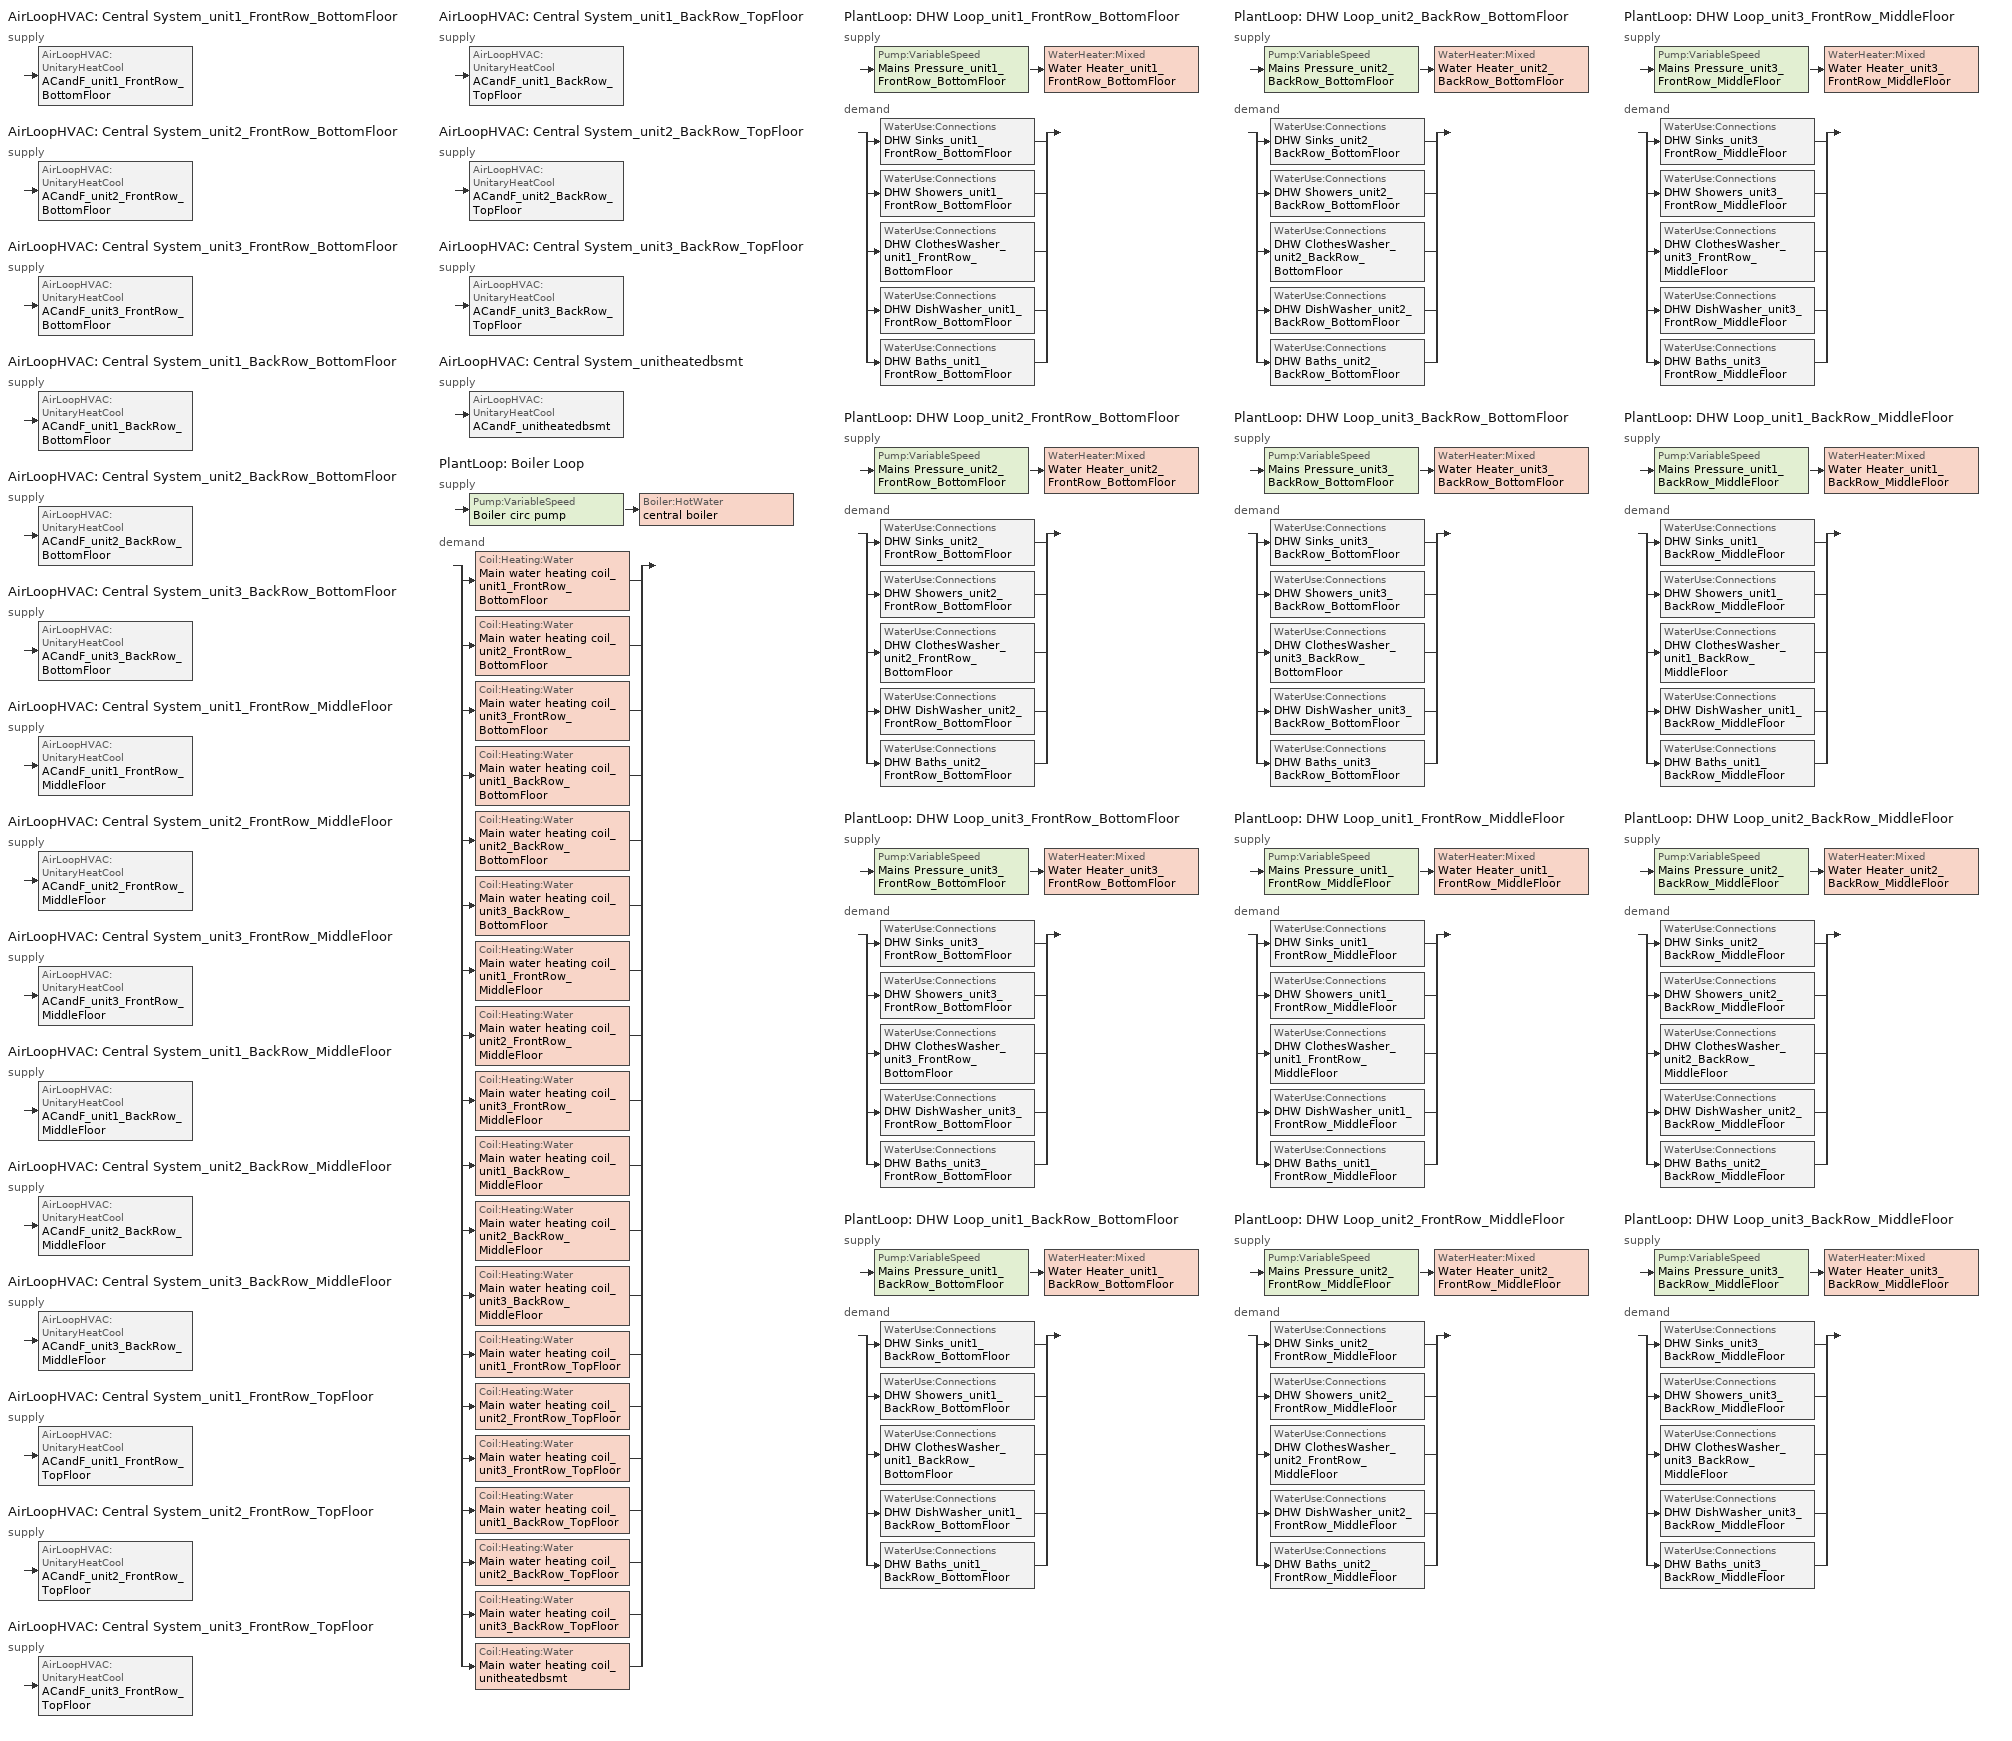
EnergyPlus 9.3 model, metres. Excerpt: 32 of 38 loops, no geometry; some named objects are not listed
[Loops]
AirLoopHVAC 'Central System_unit1_FrontRow_BottomFloor'
 supply: AirLoopHVAC:UnitaryHeatCool 'ACandF_unit1_FrontRow_BottomFloor'
AirLoopHVAC 'Central System_unit2_FrontRow_BottomFloor'
 supply: AirLoopHVAC:UnitaryHeatCool 'ACandF_unit2_FrontRow_BottomFloor'
AirLoopHVAC 'Central System_unit3_FrontRow_BottomFloor'
 supply: AirLoopHVAC:UnitaryHeatCool 'ACandF_unit3_FrontRow_BottomFloor'
AirLoopHVAC 'Central System_unit1_BackRow_BottomFloor'
 supply: AirLoopHVAC:UnitaryHeatCool 'ACandF_unit1_BackRow_BottomFloor'
AirLoopHVAC 'Central System_unit2_BackRow_BottomFloor'
 supply: AirLoopHVAC:UnitaryHeatCool 'ACandF_unit2_BackRow_BottomFloor'
AirLoopHVAC 'Central System_unit3_BackRow_BottomFloor'
 supply: AirLoopHVAC:UnitaryHeatCool 'ACandF_unit3_BackRow_BottomFloor'
AirLoopHVAC 'Central System_unit1_FrontRow_MiddleFloor'
 supply: AirLoopHVAC:UnitaryHeatCool 'ACandF_unit1_FrontRow_MiddleFloor'
AirLoopHVAC 'Central System_unit2_FrontRow_MiddleFloor'
 supply: AirLoopHVAC:UnitaryHeatCool 'ACandF_unit2_FrontRow_MiddleFloor'
AirLoopHVAC 'Central System_unit3_FrontRow_MiddleFloor'
 supply: AirLoopHVAC:UnitaryHeatCool 'ACandF_unit3_FrontRow_MiddleFloor'
AirLoopHVAC 'Central System_unit1_BackRow_MiddleFloor'
 supply: AirLoopHVAC:UnitaryHeatCool 'ACandF_unit1_BackRow_MiddleFloor'
AirLoopHVAC 'Central System_unit2_BackRow_MiddleFloor'
 supply: AirLoopHVAC:UnitaryHeatCool 'ACandF_unit2_BackRow_MiddleFloor'
AirLoopHVAC 'Central System_unit3_BackRow_MiddleFloor'
 supply: AirLoopHVAC:UnitaryHeatCool 'ACandF_unit3_BackRow_MiddleFloor'
AirLoopHVAC 'Central System_unit1_FrontRow_TopFloor'
 supply: AirLoopHVAC:UnitaryHeatCool 'ACandF_unit1_FrontRow_TopFloor'
AirLoopHVAC 'Central System_unit2_FrontRow_TopFloor'
 supply: AirLoopHVAC:UnitaryHeatCool 'ACandF_unit2_FrontRow_TopFloor'
AirLoopHVAC 'Central System_unit3_FrontRow_TopFloor'
 supply: AirLoopHVAC:UnitaryHeatCool 'ACandF_unit3_FrontRow_TopFloor'
AirLoopHVAC 'Central System_unit1_BackRow_TopFloor'
 supply: AirLoopHVAC:UnitaryHeatCool 'ACandF_unit1_BackRow_TopFloor'
AirLoopHVAC 'Central System_unit2_BackRow_TopFloor'
 supply: AirLoopHVAC:UnitaryHeatCool 'ACandF_unit2_BackRow_TopFloor'
AirLoopHVAC 'Central System_unit3_BackRow_TopFloor'
 supply: AirLoopHVAC:UnitaryHeatCool 'ACandF_unit3_BackRow_TopFloor'
AirLoopHVAC 'Central System_unitheatedbsmt'
 supply: AirLoopHVAC:UnitaryHeatCool 'ACandF_unitheatedbsmt'
PlantLoop 'Boiler Loop'
 supply: Pump:VariableSpeed 'Boiler circ pump' > Boiler:HotWater 'central boiler'
 demand: split
  | Coil:Heating:Water 'Main water heating coil_unit1_FrontRow_BottomFloor'
  | Coil:Heating:Water 'Main water heating coil_unit2_FrontRow_BottomFloor'
  | Coil:Heating:Water 'Main water heating coil_unit3_FrontRow_BottomFloor'
  | Coil:Heating:Water 'Main water heating coil_unit1_BackRow_BottomFloor'
  | Coil:Heating:Water 'Main water heating coil_unit2_BackRow_BottomFloor'
  | Coil:Heating:Water 'Main water heating coil_unit3_BackRow_BottomFloor'
  | Coil:Heating:Water 'Main water heating coil_unit1_FrontRow_MiddleFloor'
  | Coil:Heating:Water 'Main water heating coil_unit2_FrontRow_MiddleFloor'
  | Coil:Heating:Water 'Main water heating coil_unit3_FrontRow_MiddleFloor'
  | Coil:Heating:Water 'Main water heating coil_unit1_BackRow_MiddleFloor'
  | Coil:Heating:Water 'Main water heating coil_unit2_BackRow_MiddleFloor'
  | Coil:Heating:Water 'Main water heating coil_unit3_BackRow_MiddleFloor'
  | Coil:Heating:Water 'Main water heating coil_unit1_FrontRow_TopFloor'
  | Coil:Heating:Water 'Main water heating coil_unit2_FrontRow_TopFloor'
  | Coil:Heating:Water 'Main water heating coil_unit3_FrontRow_TopFloor'
  | Coil:Heating:Water 'Main water heating coil_unit1_BackRow_TopFloor'
  | Coil:Heating:Water 'Main water heating coil_unit2_BackRow_TopFloor'
  | Coil:Heating:Water 'Main water heating coil_unit3_BackRow_TopFloor'
  | Coil:Heating:Water 'Main water heating coil_unitheatedbsmt'
PlantLoop 'DHW Loop_unit1_FrontRow_BottomFloor'
 supply: Pump:VariableSpeed 'Mains Pressure_unit1_FrontRow_BottomFloor' > WaterHeater:Mixed 'Water Heater_unit1_FrontRow_BottomFloor'
 demand: split
  | WaterUse:Connections 'DHW Sinks_unit1_FrontRow_BottomFloor'
  | WaterUse:Connections 'DHW Showers_unit1_FrontRow_BottomFloor'
  | WaterUse:Connections 'DHW ClothesWasher_unit1_FrontRow_BottomFloor'
  | WaterUse:Connections 'DHW DishWasher_unit1_FrontRow_BottomFloor'
  | WaterUse:Connections 'DHW Baths_unit1_FrontRow_BottomFloor'
PlantLoop 'DHW Loop_unit2_FrontRow_BottomFloor'
 supply: Pump:VariableSpeed 'Mains Pressure_unit2_FrontRow_BottomFloor' > WaterHeater:Mixed 'Water Heater_unit2_FrontRow_BottomFloor'
 demand: split
  | WaterUse:Connections 'DHW Sinks_unit2_FrontRow_BottomFloor'
  | WaterUse:Connections 'DHW Showers_unit2_FrontRow_BottomFloor'
  | WaterUse:Connections 'DHW ClothesWasher_unit2_FrontRow_BottomFloor'
  | WaterUse:Connections 'DHW DishWasher_unit2_FrontRow_BottomFloor'
  | WaterUse:Connections 'DHW Baths_unit2_FrontRow_BottomFloor'
PlantLoop 'DHW Loop_unit3_FrontRow_BottomFloor'
 supply: Pump:VariableSpeed 'Mains Pressure_unit3_FrontRow_BottomFloor' > WaterHeater:Mixed 'Water Heater_unit3_FrontRow_BottomFloor'
 demand: split
  | WaterUse:Connections 'DHW Sinks_unit3_FrontRow_BottomFloor'
  | WaterUse:Connections 'DHW Showers_unit3_FrontRow_BottomFloor'
  | WaterUse:Connections 'DHW ClothesWasher_unit3_FrontRow_BottomFloor'
  | WaterUse:Connections 'DHW DishWasher_unit3_FrontRow_BottomFloor'
  | WaterUse:Connections 'DHW Baths_unit3_FrontRow_BottomFloor'
PlantLoop 'DHW Loop_unit1_BackRow_BottomFloor'
 supply: Pump:VariableSpeed 'Mains Pressure_unit1_BackRow_BottomFloor' > WaterHeater:Mixed 'Water Heater_unit1_BackRow_BottomFloor'
 demand: split
  | WaterUse:Connections 'DHW Sinks_unit1_BackRow_BottomFloor'
  | WaterUse:Connections 'DHW Showers_unit1_BackRow_BottomFloor'
  | WaterUse:Connections 'DHW ClothesWasher_unit1_BackRow_BottomFloor'
  | WaterUse:Connections 'DHW DishWasher_unit1_BackRow_BottomFloor'
  | WaterUse:Connections 'DHW Baths_unit1_BackRow_BottomFloor'
PlantLoop 'DHW Loop_unit2_BackRow_BottomFloor'
 supply: Pump:VariableSpeed 'Mains Pressure_unit2_BackRow_BottomFloor' > WaterHeater:Mixed 'Water Heater_unit2_BackRow_BottomFloor'
 demand: split
  | WaterUse:Connections 'DHW Sinks_unit2_BackRow_BottomFloor'
  | WaterUse:Connections 'DHW Showers_unit2_BackRow_BottomFloor'
  | WaterUse:Connections 'DHW ClothesWasher_unit2_BackRow_BottomFloor'
  | WaterUse:Connections 'DHW DishWasher_unit2_BackRow_BottomFloor'
  | WaterUse:Connections 'DHW Baths_unit2_BackRow_BottomFloor'
PlantLoop 'DHW Loop_unit3_BackRow_BottomFloor'
 supply: Pump:VariableSpeed 'Mains Pressure_unit3_BackRow_BottomFloor' > WaterHeater:Mixed 'Water Heater_unit3_BackRow_BottomFloor'
 demand: split
  | WaterUse:Connections 'DHW Sinks_unit3_BackRow_BottomFloor'
  | WaterUse:Connections 'DHW Showers_unit3_BackRow_BottomFloor'
  | WaterUse:Connections 'DHW ClothesWasher_unit3_BackRow_BottomFloor'
  | WaterUse:Connections 'DHW DishWasher_unit3_BackRow_BottomFloor'
  | WaterUse:Connections 'DHW Baths_unit3_BackRow_BottomFloor'
PlantLoop 'DHW Loop_unit1_FrontRow_MiddleFloor'
 supply: Pump:VariableSpeed 'Mains Pressure_unit1_FrontRow_MiddleFloor' > WaterHeater:Mixed 'Water Heater_unit1_FrontRow_MiddleFloor'
 demand: split
  | WaterUse:Connections 'DHW Sinks_unit1_FrontRow_MiddleFloor'
  | WaterUse:Connections 'DHW Showers_unit1_FrontRow_MiddleFloor'
  | WaterUse:Connections 'DHW ClothesWasher_unit1_FrontRow_MiddleFloor'
  | WaterUse:Connections 'DHW DishWasher_unit1_FrontRow_MiddleFloor'
  | WaterUse:Connections 'DHW Baths_unit1_FrontRow_MiddleFloor'
PlantLoop 'DHW Loop_unit2_FrontRow_MiddleFloor'
 supply: Pump:VariableSpeed 'Mains Pressure_unit2_FrontRow_MiddleFloor' > WaterHeater:Mixed 'Water Heater_unit2_FrontRow_MiddleFloor'
 demand: split
  | WaterUse:Connections 'DHW Sinks_unit2_FrontRow_MiddleFloor'
  | WaterUse:Connections 'DHW Showers_unit2_FrontRow_MiddleFloor'
  | WaterUse:Connections 'DHW ClothesWasher_unit2_FrontRow_MiddleFloor'
  | WaterUse:Connections 'DHW DishWasher_unit2_FrontRow_MiddleFloor'
  | WaterUse:Connections 'DHW Baths_unit2_FrontRow_MiddleFloor'
PlantLoop 'DHW Loop_unit3_FrontRow_MiddleFloor'
 supply: Pump:VariableSpeed 'Mains Pressure_unit3_FrontRow_MiddleFloor' > WaterHeater:Mixed 'Water Heater_unit3_FrontRow_MiddleFloor'
 demand: split
  | WaterUse:Connections 'DHW Sinks_unit3_FrontRow_MiddleFloor'
  | WaterUse:Connections 'DHW Showers_unit3_FrontRow_MiddleFloor'
  | WaterUse:Connections 'DHW ClothesWasher_unit3_FrontRow_MiddleFloor'
  | WaterUse:Connections 'DHW DishWasher_unit3_FrontRow_MiddleFloor'
  | WaterUse:Connections 'DHW Baths_unit3_FrontRow_MiddleFloor'
PlantLoop 'DHW Loop_unit1_BackRow_MiddleFloor'
 supply: Pump:VariableSpeed 'Mains Pressure_unit1_BackRow_MiddleFloor' > WaterHeater:Mixed 'Water Heater_unit1_BackRow_MiddleFloor'
 demand: split
  | WaterUse:Connections 'DHW Sinks_unit1_BackRow_MiddleFloor'
  | WaterUse:Connections 'DHW Showers_unit1_BackRow_MiddleFloor'
  | WaterUse:Connections 'DHW ClothesWasher_unit1_BackRow_MiddleFloor'
  | WaterUse:Connections 'DHW DishWasher_unit1_BackRow_MiddleFloor'
  | WaterUse:Connections 'DHW Baths_unit1_BackRow_MiddleFloor'
PlantLoop 'DHW Loop_unit2_BackRow_MiddleFloor'
 supply: Pump:VariableSpeed 'Mains Pressure_unit2_BackRow_MiddleFloor' > WaterHeater:Mixed 'Water Heater_unit2_BackRow_MiddleFloor'
 demand: split
  | WaterUse:Connections 'DHW Sinks_unit2_BackRow_MiddleFloor'
  | WaterUse:Connections 'DHW Showers_unit2_BackRow_MiddleFloor'
  | WaterUse:Connections 'DHW ClothesWasher_unit2_BackRow_MiddleFloor'
  | WaterUse:Connections 'DHW DishWasher_unit2_BackRow_MiddleFloor'
  | WaterUse:Connections 'DHW Baths_unit2_BackRow_MiddleFloor'
PlantLoop 'DHW Loop_unit3_BackRow_MiddleFloor'
 supply: Pump:VariableSpeed 'Mains Pressure_unit3_BackRow_MiddleFloor' > WaterHeater:Mixed 'Water Heater_unit3_BackRow_MiddleFloor'
 demand: split
  | WaterUse:Connections 'DHW Sinks_unit3_BackRow_MiddleFloor'
  | WaterUse:Connections 'DHW Showers_unit3_BackRow_MiddleFloor'
  | WaterUse:Connections 'DHW ClothesWasher_unit3_BackRow_MiddleFloor'
  | WaterUse:Connections 'DHW DishWasher_unit3_BackRow_MiddleFloor'
  | WaterUse:Connections 'DHW Baths_unit3_BackRow_MiddleFloor'
[Sizing:System] Type of Load to Size On=Sensible; Design Outdoor Air Flow Rate {m3/s}=autosize; Central Heating Maximum System Air Flow Ratio=1; Preheat Design Temperature {C}=7; Preheat Design Humidity Ratio {kg-H2O/kg-Air}=0.008; Precool Design Temperature {C}=11; Precool Design Humidity Ratio {kg-H2O/kg-Air}=0.008; Central Cooling Design Supply Air Temperature {C}=12; Central Heating Design Supply Air Temperature {C}=50; Tpye of Zone Sum to Use=NonCoincident; 100% Outdoor Air in Cooling=No; 100% Outdoor Air in Heating=No; Central Cooling Design Supply Air Humidity Ratio {kg-H2O/kg-Air}=0.008; Central Heating Design Supply Air Humidity Ratio {kg-H2O/kg-Air}=0.008; Cooling Supply Air Flow Rate Method=DesignDay; Heating Supply Air Flow Rate Method=DesignDay; Zone Maximum Outdoor Air Fraction=1; Cooling Design Capacity Method=CoolingDesignCapacity; Cooling Design Capacity {W}=autosize; Heating Design Capacity Method=HeatingDesignCapacity; Heating Design Capacity {W}=autosize; Central Cooling Capacity Control Method=OnOff
Central System_unit1_FrontRow_BottomFloor; Central System_unit2_FrontRow_BottomFloor; Central System_unit3_FrontRow_BottomFloor; Central System_unit1_BackRow_BottomFloor; Central System_unit2_BackRow_BottomFloor; Central System_unit3_BackRow_BottomFloor; Central System_unit1_FrontRow_MiddleFloor; Central System_unit2_FrontRow_MiddleFloor; Central System_unit3_FrontRow_MiddleFloor; Central System_unit1_BackRow_MiddleFloor; Central System_unit2_BackRow_MiddleFloor; Central System_unit3_BackRow_MiddleFloor; Central System_unit1_FrontRow_TopFloor; Central System_unit2_FrontRow_TopFloor; Central System_unit3_FrontRow_TopFloor; Central System_unit1_BackRow_TopFloor; Central System_unit2_BackRow_TopFloor; Central System_unit3_BackRow_TopFloor; Central System_unitheatedbsmt
[Coil:Cooling:DX:SingleSpeed] Availability Schedule=always_avail; Rated Total Cooling Capacity {W}=autosize; Rated Sensible Heat Ratio=autosize; Rated COP=4.06853; Rated Air Flow Rate {m3/s}=autosize; Total Cooling Capacity Function of Temperature Curve=Cool-Cap-FT; Total Cooling Capacity Function of Flow Fraction Curve=ConstantCubic; Energy Input Ratio Function of Temperature Curve=Cool-EIR-FT; Energy Input Ratio Function of Flow Fraction Curve=ConstantCubic; Part Load Fraction Correlation Curve=Cool-PLF-fPLR
DX Cooling Coil_unit1_FrontRow_BottomFloor; DX Cooling Coil_unit2_FrontRow_BottomFloor; DX Cooling Coil_unit3_FrontRow_BottomFloor; DX Cooling Coil_unit1_BackRow_BottomFloor; DX Cooling Coil_unit2_BackRow_BottomFloor; DX Cooling Coil_unit3_BackRow_BottomFloor; DX Cooling Coil_unit1_FrontRow_MiddleFloor; DX Cooling Coil_unit2_FrontRow_MiddleFloor; DX Cooling Coil_unit3_FrontRow_MiddleFloor; DX Cooling Coil_unit1_BackRow_MiddleFloor; DX Cooling Coil_unit2_BackRow_MiddleFloor; DX Cooling Coil_unit3_BackRow_MiddleFloor; DX Cooling Coil_unit1_FrontRow_TopFloor; DX Cooling Coil_unit2_FrontRow_TopFloor; DX Cooling Coil_unit3_FrontRow_TopFloor; DX Cooling Coil_unit1_BackRow_TopFloor; DX Cooling Coil_unit2_BackRow_TopFloor; DX Cooling Coil_unit3_BackRow_TopFloor; DX Cooling Coil_unitheatedbsmt
[Fan:OnOff] Availability Schedule=always_avail; Fan Efficiency   #From the study from Dave...=0.50054; Pressure Rise {Pa}   #based on 0.5W/cfm assuming 1200 cfm,motor eff = 0.65 @ 400cfm/ton and fan eff = 0.58...=400; Maximum Flow Rate {m3/s}=autosize; Motor Efficiency   #From the study from Dave @ 400cfm/ton and back calculating for seer > 13...=0.863; Motor In Airstream Fraction=1
Supply Fan_unit1_FrontRow_BottomFloor; Supply Fan_unit2_FrontRow_BottomFloor; Supply Fan_unit3_FrontRow_BottomFloor; Supply Fan_unit1_BackRow_BottomFloor; Supply Fan_unit2_BackRow_BottomFloor; Supply Fan_unit3_BackRow_BottomFloor; Supply Fan_unit1_FrontRow_MiddleFloor; Supply Fan_unit2_FrontRow_MiddleFloor; Supply Fan_unit3_FrontRow_MiddleFloor; Supply Fan_unit1_BackRow_MiddleFloor; Supply Fan_unit2_BackRow_MiddleFloor; Supply Fan_unit3_BackRow_MiddleFloor; Supply Fan_unit1_FrontRow_TopFloor; Supply Fan_unit2_FrontRow_TopFloor; Supply Fan_unit3_FrontRow_TopFloor; Supply Fan_unit1_BackRow_TopFloor; Supply Fan_unit2_BackRow_TopFloor; Supply Fan_unit3_BackRow_TopFloor; Supply Fan_unitheatedbsmt
[AirLoopHVAC] Design Supply Air Flow Rate {m3/s}=autosize
Central System_unit1_FrontRow_BottomFloor; Central System_unit2_FrontRow_BottomFloor; Central System_unit3_FrontRow_BottomFloor; Central System_unit1_BackRow_BottomFloor; Central System_unit2_BackRow_BottomFloor; Central System_unit3_BackRow_BottomFloor; Central System_unit1_FrontRow_MiddleFloor; Central System_unit2_FrontRow_MiddleFloor; Central System_unit3_FrontRow_MiddleFloor; Central System_unit1_BackRow_MiddleFloor; Central System_unit2_BackRow_MiddleFloor; Central System_unit3_BackRow_MiddleFloor; Central System_unit1_FrontRow_TopFloor; Central System_unit2_FrontRow_TopFloor; Central System_unit3_FrontRow_TopFloor; Central System_unit1_BackRow_TopFloor; Central System_unit2_BackRow_TopFloor; Central System_unit3_BackRow_TopFloor; Central System_unitheatedbsmt
[AirLoopHVAC:UnitaryHeatCool] Availability Schedule=always_avail; Supply Air Fan Operating Mode Schedule=fan_cycle; Maximum Supply Air Temperature {C}=80; Supply Air Flow Rate During Cooling Operation {m3/s}=autosize; Supply Air Flow Rate During Heating Operation {m3/s}=autosize; Supply Air Flow Rate When No Cooling or Heating is Needed {m3/s}=0; Fan Placement=BlowThrough; Dehumidification Control Type=None
Name | Controlling Zone or Thermostat Location | Supply Fan | Heating Coil | Cooling Coil
ACandF_unit1_FrontRow_BottomFloor | living_unit1_FrontRow_BottomFloor | Supply Fan_unit1_FrontRow_BottomFloor | Main water Heating Coil_unit1_FrontRow_BottomFloor | DX Cooling Coil_unit1_FrontRow_BottomFloor
ACandF_unit2_FrontRow_BottomFloor | living_unit2_FrontRow_BottomFloor | Supply Fan_unit2_FrontRow_BottomFloor | Main water Heating Coil_unit2_FrontRow_BottomFloor | DX Cooling Coil_unit2_FrontRow_BottomFloor
ACandF_unit3_FrontRow_BottomFloor | living_unit3_FrontRow_BottomFloor | Supply Fan_unit3_FrontRow_BottomFloor | Main water Heating Coil_unit3_FrontRow_BottomFloor | DX Cooling Coil_unit3_FrontRow_BottomFloor
ACandF_unit1_BackRow_BottomFloor | living_unit1_BackRow_BottomFloor | Supply Fan_unit1_BackRow_BottomFloor | Main water Heating Coil_unit1_BackRow_BottomFloor | DX Cooling Coil_unit1_BackRow_BottomFloor
ACandF_unit2_BackRow_BottomFloor | living_unit2_BackRow_BottomFloor | Supply Fan_unit2_BackRow_BottomFloor | Main water Heating Coil_unit2_BackRow_BottomFloor | DX Cooling Coil_unit2_BackRow_BottomFloor
ACandF_unit3_BackRow_BottomFloor | living_unit3_BackRow_BottomFloor | Supply Fan_unit3_BackRow_BottomFloor | Main water Heating Coil_unit3_BackRow_BottomFloor | DX Cooling Coil_unit3_BackRow_BottomFloor
ACandF_unit1_FrontRow_MiddleFloor | living_unit1_FrontRow_MiddleFloor | Supply Fan_unit1_FrontRow_MiddleFloor | Main water Heating Coil_unit1_FrontRow_MiddleFloor | DX Cooling Coil_unit1_FrontRow_MiddleFloor
ACandF_unit2_FrontRow_MiddleFloor | living_unit2_FrontRow_MiddleFloor | Supply Fan_unit2_FrontRow_MiddleFloor | Main water Heating Coil_unit2_FrontRow_MiddleFloor | DX Cooling Coil_unit2_FrontRow_MiddleFloor
ACandF_unit3_FrontRow_MiddleFloor | living_unit3_FrontRow_MiddleFloor | Supply Fan_unit3_FrontRow_MiddleFloor | Main water Heating Coil_unit3_FrontRow_MiddleFloor | DX Cooling Coil_unit3_FrontRow_MiddleFloor
ACandF_unit1_BackRow_MiddleFloor | living_unit1_BackRow_MiddleFloor | Supply Fan_unit1_BackRow_MiddleFloor | Main water Heating Coil_unit1_BackRow_MiddleFloor | DX Cooling Coil_unit1_BackRow_MiddleFloor
ACandF_unit2_BackRow_MiddleFloor | living_unit2_BackRow_MiddleFloor | Supply Fan_unit2_BackRow_MiddleFloor | Main water Heating Coil_unit2_BackRow_MiddleFloor | DX Cooling Coil_unit2_BackRow_MiddleFloor
ACandF_unit3_BackRow_MiddleFloor | living_unit3_BackRow_MiddleFloor | Supply Fan_unit3_BackRow_MiddleFloor | Main water Heating Coil_unit3_BackRow_MiddleFloor | DX Cooling Coil_unit3_BackRow_MiddleFloor
ACandF_unit1_FrontRow_TopFloor | living_unit1_FrontRow_TopFloor | Supply Fan_unit1_FrontRow_TopFloor | Main water Heating Coil_unit1_FrontRow_TopFloor | DX Cooling Coil_unit1_FrontRow_TopFloor
ACandF_unit2_FrontRow_TopFloor | living_unit2_FrontRow_TopFloor | Supply Fan_unit2_FrontRow_TopFloor | Main water Heating Coil_unit2_FrontRow_TopFloor | DX Cooling Coil_unit2_FrontRow_TopFloor
ACandF_unit3_FrontRow_TopFloor | living_unit3_FrontRow_TopFloor | Supply Fan_unit3_FrontRow_TopFloor | Main water Heating Coil_unit3_FrontRow_TopFloor | DX Cooling Coil_unit3_FrontRow_TopFloor
ACandF_unit1_BackRow_TopFloor | living_unit1_BackRow_TopFloor | Supply Fan_unit1_BackRow_TopFloor | Main water Heating Coil_unit1_BackRow_TopFloor | DX Cooling Coil_unit1_BackRow_TopFloor
ACandF_unit2_BackRow_TopFloor | living_unit2_BackRow_TopFloor | Supply Fan_unit2_BackRow_TopFloor | Main water Heating Coil_unit2_BackRow_TopFloor | DX Cooling Coil_unit2_BackRow_TopFloor
ACandF_unit3_BackRow_TopFloor | living_unit3_BackRow_TopFloor | Supply Fan_unit3_BackRow_TopFloor | Main water Heating Coil_unit3_BackRow_TopFloor | DX Cooling Coil_unit3_BackRow_TopFloor
ACandF_unitheatedbsmt | heatedbsmt | Supply Fan_unitheatedbsmt | Main water Heating Coil_unitheatedbsmt | DX Cooling Coil_unitheatedbsmt
[Coil:Heating:Water] Availability Schedule=always_avail; U-Factor Times Area Value {W/K}=autosize; Maximum Water Flow Rate {m3/s}=autosize; Performance Input Method=UFactorTimesAreaAndDesignWaterFlowRate; Rated Capacity {W}=autosize; Rated Inlet Water Temperature {C}=82.2; Rated Inlet Air Temperature {C}=16.6; Rated Outlet Water Temperature {C}=71.1; Rated Outlet Air Temperature {C}=32.2; Rated Ratio for Air and Water Convection=0.5
Main water heating coil_unit1_FrontRow_BottomFloor; Main water heating coil_unit2_FrontRow_BottomFloor; Main water heating coil_unit3_FrontRow_BottomFloor; Main water heating coil_unit1_BackRow_BottomFloor; Main water heating coil_unit2_BackRow_BottomFloor; Main water heating coil_unit3_BackRow_BottomFloor; Main water heating coil_unit1_FrontRow_MiddleFloor; Main water heating coil_unit2_FrontRow_MiddleFloor; Main water heating coil_unit3_FrontRow_MiddleFloor; Main water heating coil_unit1_BackRow_MiddleFloor; Main water heating coil_unit2_BackRow_MiddleFloor; Main water heating coil_unit3_BackRow_MiddleFloor; Main water heating coil_unit1_FrontRow_TopFloor; Main water heating coil_unit2_FrontRow_TopFloor; Main water heating coil_unit3_FrontRow_TopFloor; Main water heating coil_unit1_BackRow_TopFloor; Main water heating coil_unit2_BackRow_TopFloor; Main water heating coil_unit3_BackRow_TopFloor; Main water heating coil_unitheatedbsmt
[Pump:VariableSpeed] Rated Flow Rate {m3/s}=autosize; Rated Pump Head {Pa}=1; Rated Power Consumption {W}=0; Motor Efficiency=1; Fraction of Motor Inefficiencies to Fluid Stream=0; Coefficient 1 of the Part Load Performance Curve=0; Coefficient 2 of the Part Load Performance Curve=1; Coefficient 3 of the Part Load Performance Curve=0; Coefficient 4 of the Part Load Performance Curve=0; Minimum Flow Rate {m3/s}=0; Pump Control Type=Intermittent
Boiler circ pump; Mains Pressure_unit1_FrontRow_BottomFloor; Mains Pressure_unit2_FrontRow_BottomFloor; Mains Pressure_unit3_FrontRow_BottomFloor; Mains Pressure_unit1_BackRow_BottomFloor; Mains Pressure_unit2_BackRow_BottomFloor; Mains Pressure_unit3_BackRow_BottomFloor; Mains Pressure_unit1_FrontRow_MiddleFloor; Mains Pressure_unit2_FrontRow_MiddleFloor; Mains Pressure_unit3_FrontRow_MiddleFloor; Mains Pressure_unit1_BackRow_MiddleFloor; Mains Pressure_unit2_BackRow_MiddleFloor; Mains Pressure_unit3_BackRow_MiddleFloor
[Sizing:Plant] Loop Type=Heating
Name | Design Loop Exit Temperature {C} | Loop Design Temperature Difference {deltaC}
Boiler Loop | 82 | 11
DHW Loop_unit1_FrontRow_BottomFloor; DHW Loop_unit2_FrontRow_BottomFloor; DHW Loop_unit3_FrontRow_BottomFloor; DHW Loop_unit1_BackRow_BottomFloor; DHW Loop_unit2_BackRow_BottomFloor; DHW Loop_unit3_BackRow_BottomFloor; DHW Loop_unit1_FrontRow_MiddleFloor; DHW Loop_unit2_FrontRow_MiddleFloor; DHW Loop_unit3_FrontRow_MiddleFloor; DHW Loop_unit1_BackRow_MiddleFloor; DHW Loop_unit2_BackRow_MiddleFloor; DHW Loop_unit3_BackRow_MiddleFloor | 48.8889 | 5.55556
[Boiler:HotWater]
central boiler: naturalgas, autosize, 0.8, LeavingBoiler, autosize, 0, 1, 1, 99.9, LeavingSetpointModulated, 1
[PlantLoop] Fluid Type=Water; Maximum Loop Temperature {C}=100; Maximum Loop Flow Rate {m3/s}=autosize; Minimum Loop Flow Rate {m3/s}=0; Plant Loop Volume {m3}=autocalculate
Name | Plant Equipment Operation Scheme | Minimum Loop Temperature {C} | Load Distribution Scheme | Plant Loop Demand Calculation Scheme | Common Pipe Simulation | Pressure Simulation Type
Boiler Loop | Boiler Operation Scheme | 10 | SequentialLoad | SingleSetpoint | None | None
DHW Loop_unit1_FrontRow_BottomFloor | DHW Loop Operation_unit1_FrontRow_BottomFloor | 0 | Optimal
DHW Loop_unit2_FrontRow_BottomFloor | DHW Loop Operation_unit2_FrontRow_BottomFloor | 0 | Optimal
DHW Loop_unit3_FrontRow_BottomFloor | DHW Loop Operation_unit3_FrontRow_BottomFloor | 0 | Optimal
DHW Loop_unit1_BackRow_BottomFloor | DHW Loop Operation_unit1_BackRow_BottomFloor | 0 | Optimal
DHW Loop_unit2_BackRow_BottomFloor | DHW Loop Operation_unit2_BackRow_BottomFloor | 0 | Optimal
DHW Loop_unit3_BackRow_BottomFloor | DHW Loop Operation_unit3_BackRow_BottomFloor | 0 | Optimal
DHW Loop_unit1_FrontRow_MiddleFloor | DHW Loop Operation_unit1_FrontRow_MiddleFloor | 0 | Optimal
DHW Loop_unit2_FrontRow_MiddleFloor | DHW Loop Operation_unit2_FrontRow_MiddleFloor | 0 | Optimal
DHW Loop_unit3_FrontRow_MiddleFloor | DHW Loop Operation_unit3_FrontRow_MiddleFloor | 0 | Optimal
DHW Loop_unit1_BackRow_MiddleFloor | DHW Loop Operation_unit1_BackRow_MiddleFloor | 0 | Optimal
DHW Loop_unit2_BackRow_MiddleFloor | DHW Loop Operation_unit2_BackRow_MiddleFloor | 0 | Optimal
DHW Loop_unit3_BackRow_MiddleFloor | DHW Loop Operation_unit3_BackRow_MiddleFloor | 0 | Optimal
[PlantEquipmentList]
Central Boiler: central boiler
DHW Plant Equipment_unit1_FrontRow_BottomFloor: Water Heater_unit1_FrontRow_BottomFloor
DHW Plant Equipment_unit2_FrontRow_BottomFloor: Water Heater_unit2_FrontRow_BottomFloor
DHW Plant Equipment_unit3_FrontRow_BottomFloor: Water Heater_unit3_FrontRow_BottomFloor
DHW Plant Equipment_unit1_BackRow_BottomFloor: Water Heater_unit1_BackRow_BottomFloor
DHW Plant Equipment_unit2_BackRow_BottomFloor: Water Heater_unit2_BackRow_BottomFloor
DHW Plant Equipment_unit3_BackRow_BottomFloor: Water Heater_unit3_BackRow_BottomFloor
DHW Plant Equipment_unit1_FrontRow_MiddleFloor: Water Heater_unit1_FrontRow_MiddleFloor
DHW Plant Equipment_unit2_FrontRow_MiddleFloor: Water Heater_unit2_FrontRow_MiddleFloor
DHW Plant Equipment_unit3_FrontRow_MiddleFloor: Water Heater_unit3_FrontRow_MiddleFloor
DHW Plant Equipment_unit1_BackRow_MiddleFloor: Water Heater_unit1_BackRow_MiddleFloor
DHW Plant Equipment_unit2_BackRow_MiddleFloor: Water Heater_unit2_BackRow_MiddleFloor
DHW Plant Equipment_unit3_BackRow_MiddleFloor: Water Heater_unit3_BackRow_MiddleFloor
[PlantEquipmentOperation:HeatingLoad] Load Range 1 Lower Limit {W}=0
Name | Load Range 1 Upper Limit {W} | Range 1 Equipment List
Central Boiler Scheme | 1E+15 | Central Boiler
DHW Control Scheme_unit1_FrontRow_BottomFloor | 1000000000000000 | DHW Plant Equipment_unit1_FrontRow_BottomFloor
DHW Control Scheme_unit2_FrontRow_BottomFloor | 1000000000000000 | DHW Plant Equipment_unit2_FrontRow_BottomFloor
DHW Control Scheme_unit3_FrontRow_BottomFloor | 1000000000000000 | DHW Plant Equipment_unit3_FrontRow_BottomFloor
DHW Control Scheme_unit1_BackRow_BottomFloor | 1000000000000000 | DHW Plant Equipment_unit1_BackRow_BottomFloor
DHW Control Scheme_unit2_BackRow_BottomFloor | 1000000000000000 | DHW Plant Equipment_unit2_BackRow_BottomFloor
DHW Control Scheme_unit3_BackRow_BottomFloor | 1000000000000000 | DHW Plant Equipment_unit3_BackRow_BottomFloor
DHW Control Scheme_unit1_FrontRow_MiddleFloor | 1000000000000000 | DHW Plant Equipment_unit1_FrontRow_MiddleFloor
DHW Control Scheme_unit2_FrontRow_MiddleFloor | 1000000000000000 | DHW Plant Equipment_unit2_FrontRow_MiddleFloor
DHW Control Scheme_unit3_FrontRow_MiddleFloor | 1000000000000000 | DHW Plant Equipment_unit3_FrontRow_MiddleFloor
DHW Control Scheme_unit1_BackRow_MiddleFloor | 1000000000000000 | DHW Plant Equipment_unit1_BackRow_MiddleFloor
DHW Control Scheme_unit2_BackRow_MiddleFloor | 1000000000000000 | DHW Plant Equipment_unit2_BackRow_MiddleFloor
DHW Control Scheme_unit3_BackRow_MiddleFloor | 1000000000000000 | DHW Plant Equipment_unit3_BackRow_MiddleFloor
[PlantEquipmentOperationSchemes] Control Scheme 1 Schedule=always_avail
Name | Control Scheme 1
Boiler Operation Scheme | Central Boiler Scheme
DHW Loop Operation_unit1_FrontRow_BottomFloor | DHW Control Scheme_unit1_FrontRow_BottomFloor
DHW Loop Operation_unit2_FrontRow_BottomFloor | DHW Control Scheme_unit2_FrontRow_BottomFloor
DHW Loop Operation_unit3_FrontRow_BottomFloor | DHW Control Scheme_unit3_FrontRow_BottomFloor
DHW Loop Operation_unit1_BackRow_BottomFloor | DHW Control Scheme_unit1_BackRow_BottomFloor
DHW Loop Operation_unit2_BackRow_BottomFloor | DHW Control Scheme_unit2_BackRow_BottomFloor
DHW Loop Operation_unit3_BackRow_BottomFloor | DHW Control Scheme_unit3_BackRow_BottomFloor
DHW Loop Operation_unit1_FrontRow_MiddleFloor | DHW Control Scheme_unit1_FrontRow_MiddleFloor
DHW Loop Operation_unit2_FrontRow_MiddleFloor | DHW Control Scheme_unit2_FrontRow_MiddleFloor
DHW Loop Operation_unit3_FrontRow_MiddleFloor | DHW Control Scheme_unit3_FrontRow_MiddleFloor
DHW Loop Operation_unit1_BackRow_MiddleFloor | DHW Control Scheme_unit1_BackRow_MiddleFloor
DHW Loop Operation_unit2_BackRow_MiddleFloor | DHW Control Scheme_unit2_BackRow_MiddleFloor
DHW Loop Operation_unit3_BackRow_MiddleFloor | DHW Control Scheme_unit3_BackRow_MiddleFloor
[SetpointManager:Scheduled] Control Variable=Temperature
Name | Schedule | Setpoint Node or NodeList
HW Loop Setpoint Manager | boiler_setpt | HW Supply outlet node
Boiler Setpoint Manager | boiler_setpt | Central Boiler outlet node
DHW Loop Setpoint Manager_unit1_FrontRow_BottomFloor | DHWSupplySetpoint | DHW Supply Outlet Node_unit1_FrontRow_BottomFloor
DHW Loop Setpoint Manager_unit2_FrontRow_BottomFloor | DHWSupplySetpoint | DHW Supply Outlet Node_unit2_FrontRow_BottomFloor
DHW Loop Setpoint Manager_unit3_FrontRow_BottomFloor | DHWSupplySetpoint | DHW Supply Outlet Node_unit3_FrontRow_BottomFloor
DHW Loop Setpoint Manager_unit1_BackRow_BottomFloor | DHWSupplySetpoint | DHW Supply Outlet Node_unit1_BackRow_BottomFloor
DHW Loop Setpoint Manager_unit2_BackRow_BottomFloor | DHWSupplySetpoint | DHW Supply Outlet Node_unit2_BackRow_BottomFloor
DHW Loop Setpoint Manager_unit3_BackRow_BottomFloor | DHWSupplySetpoint | DHW Supply Outlet Node_unit3_BackRow_BottomFloor
DHW Loop Setpoint Manager_unit1_FrontRow_MiddleFloor | DHWSupplySetpoint | DHW Supply Outlet Node_unit1_FrontRow_MiddleFloor
DHW Loop Setpoint Manager_unit2_FrontRow_MiddleFloor | DHWSupplySetpoint | DHW Supply Outlet Node_unit2_FrontRow_MiddleFloor
DHW Loop Setpoint Manager_unit3_FrontRow_MiddleFloor | DHWSupplySetpoint | DHW Supply Outlet Node_unit3_FrontRow_MiddleFloor
DHW Loop Setpoint Manager_unit1_BackRow_MiddleFloor | DHWSupplySetpoint | DHW Supply Outlet Node_unit1_BackRow_MiddleFloor
DHW Loop Setpoint Manager_unit2_BackRow_MiddleFloor | DHWSupplySetpoint | DHW Supply Outlet Node_unit2_BackRow_MiddleFloor
DHW Loop Setpoint Manager_unit3_BackRow_MiddleFloor | DHWSupplySetpoint | DHW Supply Outlet Node_unit3_BackRow_MiddleFloor
[WaterHeater:Mixed] Tank Volume {m3}=0.151416; Setpoint Temperature Schedule=dhw_setpt; Deadband Temperature Difference {deltaC}=2; Maximum Temperature Limit {C}=50; Heater Control Type=Cycle; Heater Maximum Capacity {W}=autosize; Heater Minimum Capacity {W}=0; Heater Ignition Minimum Flow Rate {m3/s}=0; Heater Fuel Type=naturalgas; Heater Thermal Efficiency=0.8; Ambient Temperature Indicator=Zone; Ambient Temperature Zone=living_unit1_FrontRow_BottomFloor; Off Cycle Loss Coefficient to Ambient Temperature {W/K}=6.27714; Off Cycle Loss Fraction to Zone=1; On Cycle Loss Coefficient to Ambient Temperature {W/K}=6.27714; On Cycle Loss Fraction to Zone=1; Peak Use Flow Rate {m3/s}=0; Use Side Effectiveness=1; Source Side Effectiveness=1; Use Side Design Flow Rate {m3/s}=autosize; Source Side Design Flow Rate {m3/s}=0; Indirect Water Heating Recovery Time {hr}=1.5
Water Heater_unit1_FrontRow_BottomFloor; Water Heater_unit2_FrontRow_BottomFloor; Water Heater_unit3_FrontRow_BottomFloor; Water Heater_unit1_BackRow_BottomFloor; Water Heater_unit2_BackRow_BottomFloor; Water Heater_unit3_BackRow_BottomFloor; Water Heater_unit1_FrontRow_MiddleFloor; Water Heater_unit2_FrontRow_MiddleFloor; Water Heater_unit3_FrontRow_MiddleFloor; Water Heater_unit1_BackRow_MiddleFloor; Water Heater_unit2_BackRow_MiddleFloor; Water Heater_unit3_BackRow_MiddleFloor
[WaterHeater:Sizing] Design Mode=ResidentialHUD-FHAMinimum; Number of Bedrooms=2; Number of Bathrooms=2
Water Heater_unit1_FrontRow_BottomFloor; Water Heater_unit2_FrontRow_BottomFloor; Water Heater_unit3_FrontRow_BottomFloor; Water Heater_unit1_BackRow_BottomFloor; Water Heater_unit2_BackRow_BottomFloor; Water Heater_unit3_BackRow_BottomFloor; Water Heater_unit1_FrontRow_MiddleFloor; Water Heater_unit2_FrontRow_MiddleFloor; Water Heater_unit3_FrontRow_MiddleFloor; Water Heater_unit1_BackRow_MiddleFloor; Water Heater_unit2_BackRow_MiddleFloor; Water Heater_unit3_BackRow_MiddleFloor
[WaterUse:Equipment]
Name | Peak Flow Rate {m3/s} | Flow Rate Fraction Schedule | Target Temperature Schedule
Clothes Washer_unit1_FrontRow_BottomFloor; Clothes Washer_unit2_FrontRow_BottomFloor; Clothes Washer_unit3_FrontRow_BottomFloor; Clothes Washer_unit1_BackRow_BottomFloor; Clothes Washer_unit2_BackRow_BottomFloor; Clothes Washer_unit3_BackRow_BottomFloor; Clothes Washer_unit1_FrontRow_MiddleFloor; Clothes Washer_unit2_FrontRow_MiddleFloor; Clothes Washer_unit3_FrontRow_MiddleFloor; Clothes Washer_unit1_BackRow_MiddleFloor; Clothes Washer_unit2_BackRow_MiddleFloor; Clothes Washer_unit3_BackRow_MiddleFloor | 1.08128e-06 | ClothesWasher | CWWaterTempSchedule
Dishwasher_unit1_FrontRow_BottomFloor; Dishwasher_unit2_FrontRow_BottomFloor; Dishwasher_unit3_FrontRow_BottomFloor; Dishwasher_unit1_BackRow_BottomFloor; Dishwasher_unit2_BackRow_BottomFloor; Dishwasher_unit3_BackRow_BottomFloor; Dishwasher_unit1_FrontRow_MiddleFloor; Dishwasher_unit2_FrontRow_MiddleFloor; Dishwasher_unit3_FrontRow_MiddleFloor; Dishwasher_unit1_BackRow_MiddleFloor; Dishwasher_unit2_BackRow_MiddleFloor; Dishwasher_unit3_BackRow_MiddleFloor | 4.24457e-07 | Dishwasher | DWWaterTempSchedule
Sinks_unit1_FrontRow_BottomFloor; Sinks_unit2_FrontRow_BottomFloor; Sinks_unit3_FrontRow_BottomFloor; Sinks_unit1_BackRow_BottomFloor; Sinks_unit2_BackRow_BottomFloor; Sinks_unit3_BackRow_BottomFloor; Sinks_unit1_FrontRow_MiddleFloor; Sinks_unit2_FrontRow_MiddleFloor; Sinks_unit3_FrontRow_MiddleFloor; Sinks_unit1_BackRow_MiddleFloor; Sinks_unit2_BackRow_MiddleFloor; Sinks_unit3_BackRow_MiddleFloor | 7.1934e-05 | BA_sink_sch | SSBWaterTempSchedule
Showers_unit1_FrontRow_BottomFloor; Showers_unit2_FrontRow_BottomFloor; Showers_unit3_FrontRow_BottomFloor; Showers_unit1_BackRow_BottomFloor; Showers_unit2_BackRow_BottomFloor; Showers_unit3_BackRow_BottomFloor; Showers_unit1_FrontRow_MiddleFloor; Showers_unit2_FrontRow_MiddleFloor; Showers_unit3_FrontRow_MiddleFloor; Showers_unit1_BackRow_MiddleFloor; Showers_unit2_BackRow_MiddleFloor; Showers_unit3_BackRow_MiddleFloor | 0.000141975 | BA_shower_sch | SSBWaterTempSchedule
Baths_unit1_FrontRow_BottomFloor; Baths_unit2_FrontRow_BottomFloor; Baths_unit3_FrontRow_BottomFloor; Baths_unit1_BackRow_BottomFloor; Baths_unit2_BackRow_BottomFloor; Baths_unit3_BackRow_BottomFloor; Baths_unit1_FrontRow_MiddleFloor; Baths_unit2_FrontRow_MiddleFloor; Baths_unit3_FrontRow_MiddleFloor; Baths_unit1_BackRow_MiddleFloor; Baths_unit2_BackRow_MiddleFloor; Baths_unit3_BackRow_MiddleFloor | 0.00027764 | BA_bath_sch | SSBWaterTempSchedule
[WaterUse:Connections] Drain Water Heat Exchanger Type=None
Name | Water Use Equipment 1
DHW Sinks_unit1_FrontRow_BottomFloor | Sinks_unit1_FrontRow_BottomFloor
DHW Showers_unit1_FrontRow_BottomFloor | Showers_unit1_FrontRow_BottomFloor
DHW ClothesWasher_unit1_FrontRow_BottomFloor | Clothes Washer_unit1_FrontRow_BottomFloor
DHW DishWasher_unit1_FrontRow_BottomFloor | Dishwasher_unit1_FrontRow_BottomFloor
DHW Baths_unit1_FrontRow_BottomFloor | Baths_unit1_FrontRow_BottomFloor
DHW Sinks_unit2_FrontRow_BottomFloor | Sinks_unit2_FrontRow_BottomFloor
DHW Showers_unit2_FrontRow_BottomFloor | Showers_unit2_FrontRow_BottomFloor
DHW ClothesWasher_unit2_FrontRow_BottomFloor | Clothes Washer_unit2_FrontRow_BottomFloor
DHW DishWasher_unit2_FrontRow_BottomFloor | Dishwasher_unit2_FrontRow_BottomFloor
DHW Baths_unit2_FrontRow_BottomFloor | Baths_unit2_FrontRow_BottomFloor
DHW Sinks_unit3_FrontRow_BottomFloor | Sinks_unit3_FrontRow_BottomFloor
DHW Showers_unit3_FrontRow_BottomFloor | Showers_unit3_FrontRow_BottomFloor
DHW ClothesWasher_unit3_FrontRow_BottomFloor | Clothes Washer_unit3_FrontRow_BottomFloor
DHW DishWasher_unit3_FrontRow_BottomFloor | Dishwasher_unit3_FrontRow_BottomFloor
DHW Baths_unit3_FrontRow_BottomFloor | Baths_unit3_FrontRow_BottomFloor
DHW Sinks_unit1_BackRow_BottomFloor | Sinks_unit1_BackRow_BottomFloor
DHW Showers_unit1_BackRow_BottomFloor | Showers_unit1_BackRow_BottomFloor
DHW ClothesWasher_unit1_BackRow_BottomFloor | Clothes Washer_unit1_BackRow_BottomFloor
DHW DishWasher_unit1_BackRow_BottomFloor | Dishwasher_unit1_BackRow_BottomFloor
DHW Baths_unit1_BackRow_BottomFloor | Baths_unit1_BackRow_BottomFloor
DHW Sinks_unit2_BackRow_BottomFloor | Sinks_unit2_BackRow_BottomFloor
DHW Showers_unit2_BackRow_BottomFloor | Showers_unit2_BackRow_BottomFloor
DHW ClothesWasher_unit2_BackRow_BottomFloor | Clothes Washer_unit2_BackRow_BottomFloor
DHW DishWasher_unit2_BackRow_BottomFloor | Dishwasher_unit2_BackRow_BottomFloor
DHW Baths_unit2_BackRow_BottomFloor | Baths_unit2_BackRow_BottomFloor
DHW Sinks_unit3_BackRow_BottomFloor | Sinks_unit3_BackRow_BottomFloor
DHW Showers_unit3_BackRow_BottomFloor | Showers_unit3_BackRow_BottomFloor
DHW ClothesWasher_unit3_BackRow_BottomFloor | Clothes Washer_unit3_BackRow_BottomFloor
DHW DishWasher_unit3_BackRow_BottomFloor | Dishwasher_unit3_BackRow_BottomFloor
DHW Baths_unit3_BackRow_BottomFloor | Baths_unit3_BackRow_BottomFloor
DHW Sinks_unit1_FrontRow_MiddleFloor | Sinks_unit1_FrontRow_MiddleFloor
DHW Showers_unit1_FrontRow_MiddleFloor | Showers_unit1_FrontRow_MiddleFloor
DHW ClothesWasher_unit1_FrontRow_MiddleFloor | Clothes Washer_unit1_FrontRow_MiddleFloor
DHW DishWasher_unit1_FrontRow_MiddleFloor | Dishwasher_unit1_FrontRow_MiddleFloor
DHW Baths_unit1_FrontRow_MiddleFloor | Baths_unit1_FrontRow_MiddleFloor
DHW Sinks_unit2_FrontRow_MiddleFloor | Sinks_unit2_FrontRow_MiddleFloor
DHW Showers_unit2_FrontRow_MiddleFloor | Showers_unit2_FrontRow_MiddleFloor
DHW ClothesWasher_unit2_FrontRow_MiddleFloor | Clothes Washer_unit2_FrontRow_MiddleFloor
DHW DishWasher_unit2_FrontRow_MiddleFloor | Dishwasher_unit2_FrontRow_MiddleFloor
DHW Baths_unit2_FrontRow_MiddleFloor | Baths_unit2_FrontRow_MiddleFloor
DHW Sinks_unit3_FrontRow_MiddleFloor | Sinks_unit3_FrontRow_MiddleFloor
DHW Showers_unit3_FrontRow_MiddleFloor | Showers_unit3_FrontRow_MiddleFloor
DHW ClothesWasher_unit3_FrontRow_MiddleFloor | Clothes Washer_unit3_FrontRow_MiddleFloor
DHW DishWasher_unit3_FrontRow_MiddleFloor | Dishwasher_unit3_FrontRow_MiddleFloor
DHW Baths_unit3_FrontRow_MiddleFloor | Baths_unit3_FrontRow_MiddleFloor
DHW Sinks_unit1_BackRow_MiddleFloor | Sinks_unit1_BackRow_MiddleFloor
DHW Showers_unit1_BackRow_MiddleFloor | Showers_unit1_BackRow_MiddleFloor
DHW ClothesWasher_unit1_BackRow_MiddleFloor | Clothes Washer_unit1_BackRow_MiddleFloor
DHW DishWasher_unit1_BackRow_MiddleFloor | Dishwasher_unit1_BackRow_MiddleFloor
DHW Baths_unit1_BackRow_MiddleFloor | Baths_unit1_BackRow_MiddleFloor
DHW Sinks_unit2_BackRow_MiddleFloor | Sinks_unit2_BackRow_MiddleFloor
DHW Showers_unit2_BackRow_MiddleFloor | Showers_unit2_BackRow_MiddleFloor
DHW ClothesWasher_unit2_BackRow_MiddleFloor | Clothes Washer_unit2_BackRow_MiddleFloor
DHW DishWasher_unit2_BackRow_MiddleFloor | Dishwasher_unit2_BackRow_MiddleFloor
DHW Baths_unit2_BackRow_MiddleFloor | Baths_unit2_BackRow_MiddleFloor
DHW Sinks_unit3_BackRow_MiddleFloor | Sinks_unit3_BackRow_MiddleFloor
DHW Showers_unit3_BackRow_MiddleFloor | Showers_unit3_BackRow_MiddleFloor
DHW ClothesWasher_unit3_BackRow_MiddleFloor | Clothes Washer_unit3_BackRow_MiddleFloor
DHW DishWasher_unit3_BackRow_MiddleFloor | Dishwasher_unit3_BackRow_MiddleFloor
DHW Baths_unit3_BackRow_MiddleFloor | Baths_unit3_BackRow_MiddleFloor
[Schedule:Compact]
BA_shower_sch: Through: 12/31, For: AllDays, Until: 1:00, 0.00169829, Until: 2:00, 0.000771949, Until: 3:00, 0.000463169, Until: 4:00, 0.000771949, Until: 5:00, 0.00216146, Until: 6:00, 0.00802827, Until: 7:00, 0.018218, Until: 8:00, 0.0180636, Until: 9:00, 0.014667, Until: 10:00, 0.0114248, Until: 11:00, 0.00926339, Until: 12:00, 0.00725632, Until: 13:00, 0.00524925, Until: 14:00, 0.0044773, Until: 15:00, 0.00401413, Until: 16:00, 0.00385974, Until: 17:00, 0.00463169, Until: 18:00, 0.0060212, Until: 19:00, 0.00648437, Until: 20:00, 0.00648437, Until: 21:00, 0.00648437, Until: 22:00, 0.00632998, Until: 23:00, 0.0044773, Until: 24:00, 0.00324219
BA_bath_sch: Through: 12/31, For: AllDays, Until: 1:00, 0.000158034, Until: 2:00, 7.9017e-05, Until: 3:00, 7.9017e-05, Until: 4:00, 7.9017e-05, Until: 5:00, 0.000158034, Until: 6:00, 0.000375331, Until: 7:00, 0.000908695, Until: 8:00, 0.00114575, Until: 9:00, 0.00130378, Until: 10:00, 0.00114575, Until: 11:00, 0.000908695, Until: 12:00, 0.000691398, Until: 13:00, 0.000612382, Until: 14:00, 0.000454348, Until: 15:00, 0.000454348, Until: 16:00, 0.000454348, Until: 17:00, 0.000770415, Until: 18:00, 0.000908695, Until: 19:00, 0.00152108, Until: 20:00, 0.00197542, Until: 21:00, 0.00197542, Until: 22:00, 0.00152108, Until: 23:00, 0.00130378, Until: 24:00, 0.000770415
BA_sink_sch: Through: 12/31, For: AllDays, Until: 1:00, 0.00380543, Until: 2:00, 0.00190272, Until: 3:00, 0.00135908, Until: 4:00, 0.00135908, Until: 5:00, 0.00190272, Until: 6:00, 0.0048927, Until: 7:00, 0.0114163, Until: 8:00, 0.0168526, Until: 9:00, 0.0179399, Until: 10:00, 0.0168526, Until: 11:00, 0.0146781, Until: 12:00, 0.0135908, Until: 13:00, 0.013319, Until: 14:00, 0.0122317, Until: 15:00, 0.0116881, Until: 16:00, 0.0111445, Until: 17:00, 0.0130472, Until: 18:00, 0.0176681, Until: 19:00, 0.0203863, Until: 20:00, 0.0187554, Until: 21:00, 0.0154936, Until: 22:00, 0.0130472, Until: 23:00, 0.0108727, Until: 24:00, 0.00733905
dhw_setpt: Through: 12/31, For: AllDays, Until 24:00, 48
always_avail: Through: 12/31, For: AllDays, Until: 24:00, 1
fan_cycle: Through: 12/31, For: AllDays, Until: 24:00, 0
[Schedule:Day:Hourly]
DishwasherWeekday: 0.115342, 0.0512463, 0.0383972, 0.0256232, 0.0256232, 0.0768695, 0.153814, 0.230759, 0.435969, 0.487216, 0.42312, 0.359025, 0.307703, 0.346176, 0.28208, 0.269231, 0.28208, 0.371799, 0.653954, 0.833467, 0.679577, 0.500065, 0.333327, 0.230759
DishwasherWeekend: 0.123581, 0.0549068, 0.0411398, 0.0274534, 0.0274534, 0.0823602, 0.164801, 0.247242, 0.46711, 0.522017, 0.453343, 0.384669, 0.329682, 0.370903, 0.302229, 0.288462, 0.302229, 0.398356, 0.700665, 0.893, 0.728119, 0.535784, 0.357136, 0.247242
DishwasherVacation; ClothesWasherVacation: 0, 0, 0, 0, 0, 0, 0, 0, 0, 0, 0, 0, 0, 0, 0, 0, 0, 0, 0, 0, 0, 0, 0, 0
ClothesWasherWeekday: 0.0792923, 0.0634168, 0.031666, 0.031666, 0.0634168, 0.0951677, 0.190335, 0.412507, 0.618802, 0.72993, 0.714055, 0.634678, 0.571176, 0.507759, 0.444257, 0.412507, 0.428382, 0.412507, 0.412507, 0.412507, 0.412507, 0.396631, 0.269713, 0.142794
ClothesWasherWeekend: 0.0970065, 0.0775844, 0.0387403, 0.0387403, 0.0775844, 0.116429, 0.232857, 0.504662, 0.757045, 0.893, 0.873578, 0.776468, 0.698779, 0.621195, 0.543507, 0.504662, 0.524084, 0.504662, 0.504662, 0.504662, 0.504662, 0.48524, 0.329968, 0.174695
[Schedule:Week:Compact]
DishwasherWeek: For: Weekdays, DishwasherWeekday, For: CustomDay1, DishwasherVacation, For: AllOtherDays, DishwasherWeekend
ClothesWasherWeek: For: Weekdays, ClothesWasherWeekday, For: CustomDay1, ClothesWasherVacation, For: AllOtherDays, ClothesWasherWeekend
[Schedule:Year]
Dishwasher: DishwasherWeek, 1, 1, 12, 31
ClothesWasher: ClothesWasherWeek, 1, 1, 12, 31
[Schedule:Constant]
Name | Hourly Value
DWWaterTempSchedule; CWWaterTempSchedule; DHWSupplySetpoint | 48.8889
SSBWaterTempSchedule | 40.5556
boiler_setpt | 80
[Curve:Biquadratic] Minimum Value of x=-100; Maximum Value of x=100; Minimum Value of y=-100; Maximum Value of y=100
Name | Coefficient1 Constant | Coefficient2 x | Coefficient3 x**2 | Coefficient4 y | Coefficient5 y**2 | Coefficient6 x*y
Cool-Cap-fT | 1.26489 | -0.035055 | 0.00211086 | -0.00152689 | -7.0308e-06 | -0.000469184
Cool-EIR-fT | 0.384024 | 0.0296967 | -0.00113293 | 0.00649067 | 0.000262699 | -0.000120722
[Curve:Cubic]
ConstantCubic: Coefficient1 Constant=1; Coefficient2 x=0; Coefficient3 x**2=0; Coefficient4 x**3=0; Minimum Value of x=-100; Maximum Value of x=100
[Curve:Quadratic]
Cool-PLF-fPLR: Coefficient1 Constant=0.801414; Coefficient2 x=0.237447; Coefficient3 x**2=-0.0393773; Minimum Value of x=0; Maximum Value of x=1; Minimum Curve Output=0.7; Maximum Curve Output=1
